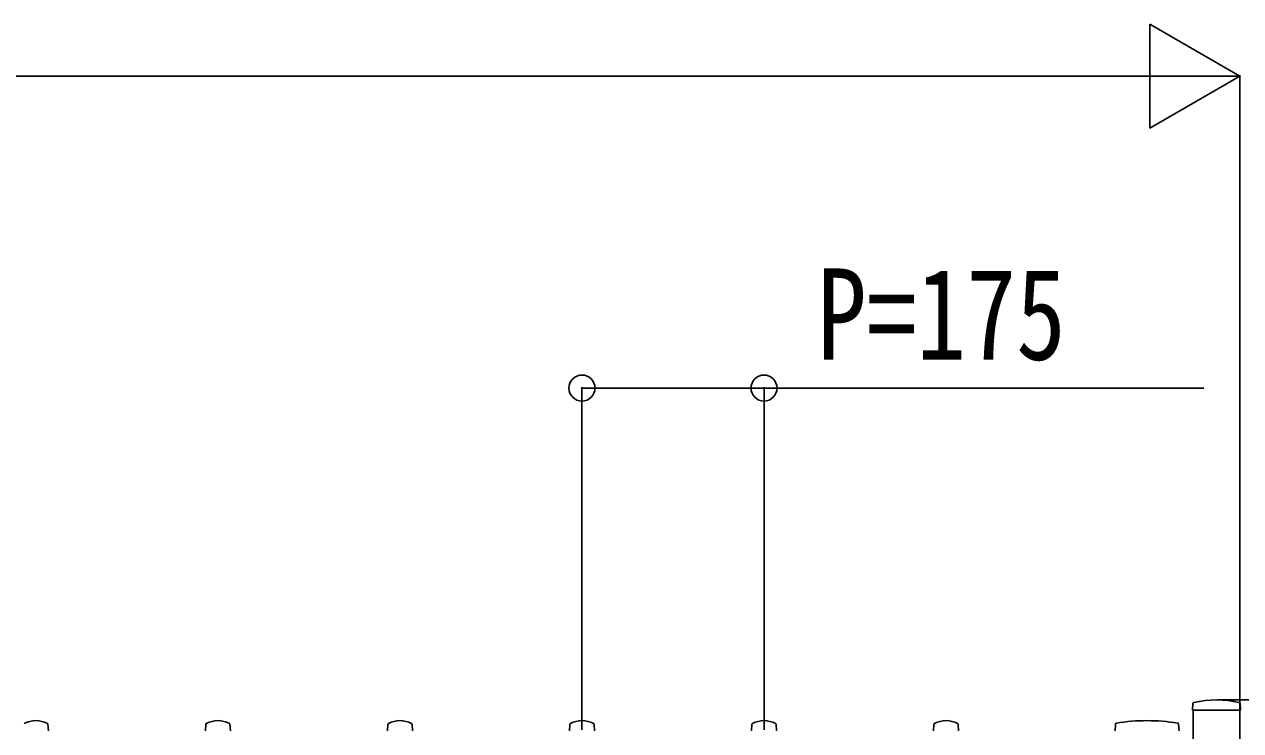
# Model space of a CAD drawing. Units: millimetres, scale not verified. Extents: x -16820 to 16820, y -11880 to 11880.
# Drawn here: x -11063 to -9893, y 50 to 730 of the extents above; entities that cross this region are included whole.
import ezdxf
from ezdxf.enums import TextEntityAlignment as Align

# ---------------------------------------------------------------- set-up
doc = ezdxf.new("R2010")
doc.units = ezdxf.units.MM
doc.header["$LTSCALE"] = 50
for name, color, linetype in [('0-4_YKK_13', 4, 'Continuous'), ('0-5_YKK_A1', 4, 'Continuous'), ('0-6_YKK_D', 6, 'Continuous')]:
    doc.layers.add(name, color=color, linetype=linetype)
doc.styles.add('ＭＳ ゴシック', font='')
doc.styles.get('ＭＳ ゴシック').set_extended_font_data('MS Gothic')

msp = doc.modelspace()

# ---------------------------------------------------------------- linework, layer by layer
at = {"layer": '0-4_YKK_13'}
for p, q in [((-9939.05, 76.4), (-9939.42, 70.32)), ((-9893.79, 76.4), (-9893.42, 70.32)), ((-9893.72, 70), (-9939.12, 70)), ((-11039.42, 50.32), (-11039.8, 56.45)), ((-10888.42, 50.32), (-10888.05, 56.45)), ((-10864.42, 50.32), (-10864.8, 56.45)), ((-10713.42, 50.32), (-10713.05, 56.45)), ((-10689.42, 50.32), (-10689.8, 56.45)), ((-10538.42, 50.32), (-10538.05, 56.45)), ((-10514.42, 50.32), (-10514.8, 56.45)), ((-10363.42, 50.32), (-10363.05, 56.45)), ((-10339.42, 50.32), (-10339.8, 56.45)), ((-10188.42, 50.32), (-10188.05, 56.45)), ((-10164.42, 50.32), (-10164.8, 56.45)), ((-10013.53, 56.65), (-10013.92, 50.32)), ((-9952.81, 56.65), (-9952.42, 50.32))]:
    msp.add_line(p, q, dxfattribs=at)
for centre, radius, start, end in [((-9939.12, 70.3), 0.3, 176.5, 270), ((-9938.05, 76.34), 1, 104.06552, 176.5), ((-9916.42, -10), 90, 75.93448, 104.06552), ((-9894.79, 76.34), 1, 3.5, 75.93448), ((-9893.72, 70.3), 0.3, 270, 3.5), ((-11051.42, 36.11), 23.89, 62.3399, 117.6601), ((-10876.42, 36.11), 23.89, 62.3399, 117.6601), ((-10701.42, 36.11), 23.89, 62.3399, 117.6601), ((-10526.42, 36.11), 23.89, 62.3399, 117.6601), ((-10351.42, 36.11), 23.89, 62.3399, 117.6601), ((-10176.42, 36.11), 23.89, 62.3399, 117.6601), ((-9983.17, -121.07), 181.07, 80.6148, 99.3852), ((-11040.79, 56.39), 1, 3.5, 62.3399), ((-10887.05, 56.39), 1, 117.6601, 176.5), ((-10865.79, 56.39), 1, 3.5, 62.3399), ((-10712.05, 56.39), 1, 117.6601, 176.5), ((-10690.79, 56.39), 1, 3.5, 62.3399), ((-10537.05, 56.39), 1, 117.6601, 176.5), ((-10515.79, 56.39), 1, 3.5, 62.3399), ((-10362.05, 56.39), 1, 117.6601, 176.5), ((-10340.79, 56.39), 1, 3.5, 62.3399), ((-10187.05, 56.39), 1, 117.6601, 176.5), ((-10165.79, 56.39), 1, 3.5, 62.3399), ((-10012.54, 56.59), 1, 99.38321, 176.5), ((-9953.81, 56.59), 1, 3.5, 80.61679)]:
    msp.add_arc(centre, radius, start, end, dxfattribs=at)
at = {"layer": '0-5_YKK_A1'}
msp.add_lwpolyline([(-9938.92, 70), (-9893.92, 70), (-9893.92, -1060), (-9938.92, -1060)], close=True, dxfattribs=at)
at = {"layer": '0-6_YKK_D'}
for p, q in [((-9893.92, 680), (-9980.52, 730)), ((-9980.52, 730), (-9980.52, 630)), ((-9993.92, 680), (-14669.92, 680)), ((-9893.92, 680), (-10067.13, 680)), ((-9893.92, 680), (-9980.52, 630)), ((-9893.92, 71), (-9893.92, 681)), ((-10526.42, 51), (-10526.42, 381)), ((-10351.42, 51), (-10351.42, 381)), ((-9915.42, 80), (-9292.92, 80))]:
    msp.add_line(p, q, dxfattribs=at)
msp.add_lwpolyline([(-10526.42, 380), (-10351.42, 380), (-9928.62, 380)], dxfattribs=at)
for centre in [(-10526.42, 380), (-10351.42, 380)]:
    msp.add_circle(centre, 12.5, dxfattribs=at)

# ---------------------------------------------------------------- texts
at = {"layer": '0-6_YKK_D', "style": 'ＭＳ ゴシック', "width": 0.8}
msp.add_text('P=175', height=87.98, dxfattribs=at).set_placement((-10300.62, 380.8), align=Align.BOTTOM_LEFT)

doc.saveas('drawing.dxf')
